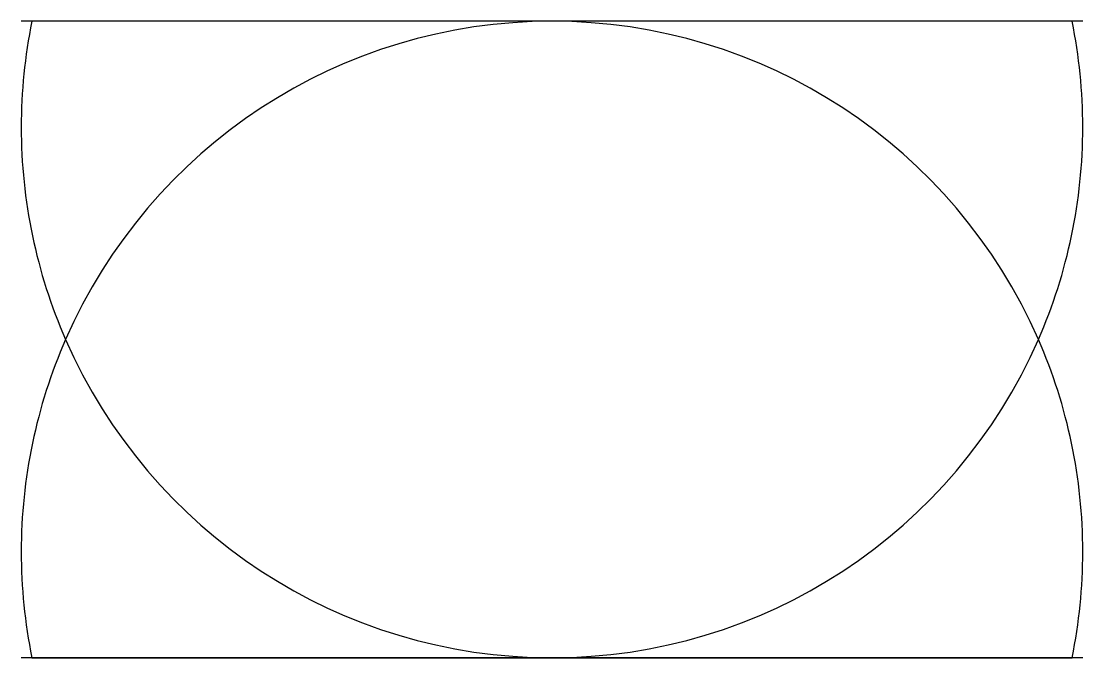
# Model space of a CAD drawing. Extents: x -10 to 10, y 0 to 12.
import ezdxf

# ---------------------------------------------------------------- set-up
doc = ezdxf.new("R2010")
doc.units = 0
doc.layers.add('MODELSKETCH_VISIBLE', color=7, linetype='CONTINUOUS')

msp = doc.modelspace()

# ---------------------------------------------------------------- linework, layer by layer
at = {"layer": 'MODELSKETCH_VISIBLE'}
for p, q in [((10, 12), (-10, 12)), ((0, 12), (-9.798, 12)), ((9.798, 12), (0, 12)), ((10, 0), (-10, 0)), ((-9.798, 0), (0, 0)), ((0, 0), (9.798, 0))]:
    msp.add_line(p, q, dxfattribs=at)
for centre, start, end in [((0, 10), 168.463, 180), ((0, 2), 90, 156.4218), ((0, 2), 90, 156.4218), ((0, 2), 23.5782, 90), ((0, 2), 23.5782, 90), ((0, 10), 0, 11.537), ((0, 10), 180, 203.5782), ((0, 10), 336.4218, 0), ((0, 10), 203.5782, 270), ((0, 10), 203.5782, 270), ((0, 10), 270, 336.4218), ((0, 10), 270, 336.4218), ((0, 2), 156.4218, 180), ((0, 2), 0, 23.5782), ((0, 2), 180, 191.537), ((0, 2), 348.463, 0)]:
    msp.add_arc(centre, 10, start, end, dxfattribs=at)

doc.saveas('drawing.dxf')
